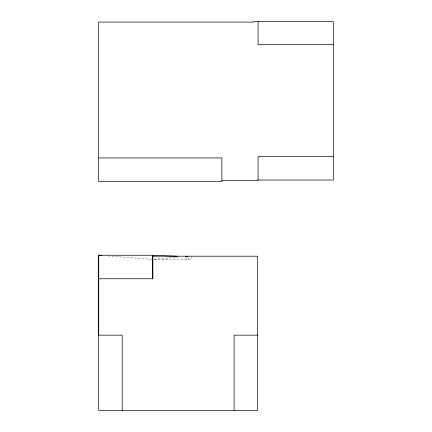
<?xml version="1.0" encoding="UTF-8"?>
<svg xmlns="http://www.w3.org/2000/svg" width="432" height="432" viewBox="0 0 432 432"><rect width="100%" height="100%" fill="white"/><g stroke="black" fill="none" stroke-linecap="round" stroke-linejoin="round"><path stroke-width="0.32" stroke-dasharray="2.16 1.62" d="M185.857 259.405L187.088 257.272M154.224 259.281L178.33 257.067M154.229 259.405L191.187 259.405L191.187 256.846M108.07 255.965L151.546 259.303M188.185 257.272L189.151 259.405"/><path stroke-width="0.65" d="M98.701 278.764L152.771 278.764L152.771 255.269L177.287 256.208M185.695 256.392L187.704 256.208M333.299 44.642L258.077 44.642L258.077 21.6M333.299 156.524L258.077 156.524L258.077 180.036M98.701 157.934L221.875 157.934L221.875 181.445L98.701 181.445L98.701 22.07L253.843 22.07L253.843 21.6L333.299 21.6L333.299 180.036L257.607 180.036L257.607 180.49L221.875 180.49M152.885 256.208L257.607 256.208L257.607 410.4L98.701 410.4L98.701 255.247L152.771 255.247L152.771 278.764M257.612 335.173L234.095 335.173L234.095 410.4M102.049 255.506L98.701 255.247L98.701 335.173L122.213 335.173L122.213 410.4"/></g></svg>
